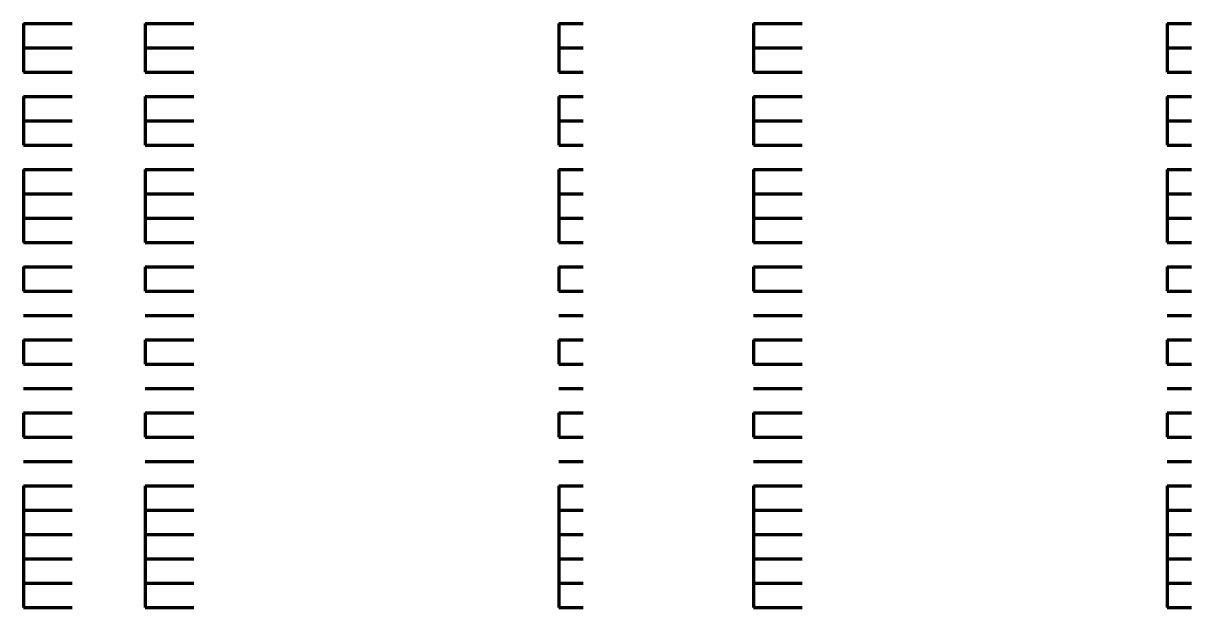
# Model space of a CAD drawing. Header units: inches. Extents: x 16 to 776, y 37 to 575.
# Drawn here: x 664.67 to 672.67, y 338.83 to 342.83 of the extents above; entities that cross this region are included whole.
import ezdxf

# ---------------------------------------------------------------- set-up
doc = ezdxf.new("R2010")
doc.units = ezdxf.units.IN
doc.header["$MEASUREMENT"] = 0
doc.layers.add('P', color=250, linetype='CONTINUOUS', lineweight=100)

msp = doc.modelspace()

# ---------------------------------------------------------------- linework, layer by layer
at = {"layer": 'P', "color": 0, "linetype": 'Continuous'}
for points in [[(664.6667, 342.8333), (664.8333, 342.8333)], [(664.6667, 342.8333), (664.6667, 342.6667)], [(664.6667, 342.8333), (664.8333, 342.8333)], [(664.8333, 342.8333), (665, 342.8333)], [(664.8333, 342.8333), (665, 342.8333)], [(665.5, 342.8333), (665.6667, 342.8333)], [(665.5, 342.8333), (665.5, 342.6667)], [(665.5, 342.8333), (665.6667, 342.8333)], [(665.6667, 342.8333), (665.8333, 342.8333)], [(665.6667, 342.8333), (665.8333, 342.8333)], [(668.3333, 342.8333), (668.3333, 342.8333)], [(668.3333, 342.8333), (668.5, 342.8333)], [(668.3333, 342.8333), (668.3333, 342.6667)], [(668.3333, 342.8333), (668.5, 342.8333)], [(668.3333, 342.8333), (668.3333, 342.8333)], [(669.6667, 342.8333), (669.8333, 342.8333)], [(669.6667, 342.8333), (669.6667, 342.6667)], [(669.6667, 342.8333), (669.8333, 342.8333)], [(669.8333, 342.8333), (670, 342.8333)], [(669.8333, 342.8333), (670, 342.8333)], [(672.5, 342.8333), (672.6667, 342.8333)], [(672.5, 342.8333), (672.5, 342.6667)], [(672.5, 342.8333), (672.6667, 342.8333)], [(672.6667, 342.8333), (672.6667, 342.8333)], [(672.6667, 342.8333), (672.6667, 342.8333)], [(664.6667, 342.6667), (664.8333, 342.6667)], [(664.6667, 342.6667), (664.6667, 342.6667)], [(664.6667, 342.6667), (664.8333, 342.6667)], [(664.6667, 342.6667), (664.8333, 342.6667)], [(664.6667, 342.6667), (664.6667, 342.5)], [(664.6667, 342.6667), (664.8333, 342.6667)], [(664.8333, 342.6667), (665, 342.6667)], [(664.8333, 342.6667), (665, 342.6667)], [(664.8333, 342.6667), (665, 342.6667)], [(664.8333, 342.6667), (665, 342.6667)], [(665.5, 342.6667), (665.6667, 342.6667)], [(665.5, 342.6667), (665.5, 342.6667)], [(665.5, 342.6667), (665.6667, 342.6667)], [(665.5, 342.6667), (665.6667, 342.6667)], [(665.5, 342.6667), (665.5, 342.5)], [(665.5, 342.6667), (665.6667, 342.6667)], [(665.6667, 342.6667), (665.8333, 342.6667)], [(665.6667, 342.6667), (665.8333, 342.6667)], [(665.6667, 342.6667), (665.8333, 342.6667)], [(665.6667, 342.6667), (665.8333, 342.6667)], [(668.3333, 342.6667), (668.3333, 342.6667)], [(668.3333, 342.6667), (668.5, 342.6667)], [(668.3333, 342.6667), (668.3333, 342.6667)], [(668.3333, 342.6667), (668.3333, 342.6667)], [(668.3333, 342.6667), (668.5, 342.6667)], [(668.3333, 342.6667), (668.5, 342.6667)], [(668.3333, 342.6667), (668.3333, 342.6667)], [(668.3333, 342.6667), (668.3333, 342.5)], [(668.3333, 342.6667), (668.5, 342.6667)], [(668.3333, 342.6667), (668.3333, 342.6667)], [(669.6667, 342.6667), (669.8333, 342.6667)], [(669.6667, 342.6667), (669.6667, 342.6667)], [(669.6667, 342.6667), (669.8333, 342.6667)], [(669.6667, 342.6667), (669.8333, 342.6667)], [(669.6667, 342.6667), (669.6667, 342.5)], [(669.6667, 342.6667), (669.8333, 342.6667)], [(669.8333, 342.6667), (670, 342.6667)], [(669.8333, 342.6667), (670, 342.6667)], [(669.8333, 342.6667), (670, 342.6667)], [(669.8333, 342.6667), (670, 342.6667)], [(672.5, 342.6667), (672.6667, 342.6667)], [(672.5, 342.6667), (672.5, 342.6667)], [(672.5, 342.6667), (672.6667, 342.6667)], [(672.5, 342.6667), (672.6667, 342.6667)], [(672.5, 342.6667), (672.5, 342.5)], [(672.5, 342.6667), (672.6667, 342.6667)], [(672.6667, 342.6667), (672.6667, 342.6667)], [(672.6667, 342.6667), (672.6667, 342.6667)], [(672.6667, 342.6667), (672.6667, 342.6667)], [(672.6667, 342.6667), (672.6667, 342.6667)], [(664.6667, 342.5), (664.8333, 342.5)], [(664.6667, 342.5), (664.8333, 342.5)], [(664.8333, 342.5), (665, 342.5)], [(664.8333, 342.5), (665, 342.5)], [(665.5, 342.5), (665.6667, 342.5)], [(665.5, 342.5), (665.6667, 342.5)], [(665.6667, 342.5), (665.8333, 342.5)], [(665.6667, 342.5), (665.8333, 342.5)], [(668.3333, 342.5), (668.3333, 342.5)], [(668.3333, 342.5), (668.5, 342.5)], [(668.3333, 342.5), (668.5, 342.5)], [(668.3333, 342.5), (668.3333, 342.5)], [(669.6667, 342.5), (669.8333, 342.5)], [(669.6667, 342.5), (669.8333, 342.5)], [(669.8333, 342.5), (670, 342.5)], [(669.8333, 342.5), (670, 342.5)], [(672.5, 342.5), (672.6667, 342.5)], [(672.5, 342.5), (672.6667, 342.5)], [(672.6667, 342.5), (672.6667, 342.5)], [(672.6667, 342.5), (672.6667, 342.5)], [(664.6667, 342.3333), (664.8333, 342.3333)], [(664.6667, 342.3333), (664.6667, 342.1667)], [(664.6667, 342.3333), (664.8333, 342.3333)], [(664.8333, 342.3333), (665, 342.3333)], [(664.8333, 342.3333), (665, 342.3333)], [(665.5, 342.3333), (665.6667, 342.3333)], [(665.5, 342.3333), (665.5, 342.1667)], [(665.5, 342.3333), (665.6667, 342.3333)], [(665.6667, 342.3333), (665.8333, 342.3333)], [(665.6667, 342.3333), (665.8333, 342.3333)], [(668.3333, 342.3333), (668.3333, 342.3333)], [(668.3333, 342.3333), (668.5, 342.3333)], [(668.3333, 342.3333), (668.3333, 342.1667)], [(668.3333, 342.3333), (668.5, 342.3333)], [(668.3333, 342.3333), (668.3333, 342.3333)], [(669.6667, 342.3333), (669.8333, 342.3333)], [(669.6667, 342.3333), (669.6667, 342.1667)], [(669.6667, 342.3333), (669.8333, 342.3333)], [(669.8333, 342.3333), (670, 342.3333)], [(669.8333, 342.3333), (670, 342.3333)], [(672.5, 342.3333), (672.6667, 342.3333)], [(672.5, 342.3333), (672.5, 342.1667)], [(672.5, 342.3333), (672.6667, 342.3333)], [(672.6667, 342.3333), (672.6667, 342.3333)], [(672.6667, 342.3333), (672.6667, 342.3333)], [(664.6667, 342.1667), (664.8333, 342.1667)], [(664.6667, 342.1667), (664.6667, 342.1667)], [(664.6667, 342.1667), (664.8333, 342.1667)], [(664.6667, 342.1667), (664.8333, 342.1667)], [(664.6667, 342.1667), (664.6667, 342)], [(664.6667, 342.1667), (664.8333, 342.1667)], [(664.8333, 342.1667), (665, 342.1667)], [(664.8333, 342.1667), (665, 342.1667)], [(664.8333, 342.1667), (665, 342.1667)], [(664.8333, 342.1667), (665, 342.1667)], [(665.5, 342.1667), (665.6667, 342.1667)], [(665.5, 342.1667), (665.5, 342.1667)], [(665.5, 342.1667), (665.6667, 342.1667)], [(665.5, 342.1667), (665.6667, 342.1667)], [(665.5, 342.1667), (665.5, 342)], [(665.5, 342.1667), (665.6667, 342.1667)], [(665.6667, 342.1667), (665.8333, 342.1667)], [(665.6667, 342.1667), (665.8333, 342.1667)], [(665.6667, 342.1667), (665.8333, 342.1667)], [(665.6667, 342.1667), (665.8333, 342.1667)], [(668.3333, 342.1667), (668.3333, 342.1667)], [(668.3333, 342.1667), (668.5, 342.1667)], [(668.3333, 342.1667), (668.3333, 342.1667)], [(668.3333, 342.1667), (668.3333, 342.1667)], [(668.3333, 342.1667), (668.5, 342.1667)], [(668.3333, 342.1667), (668.5, 342.1667)], [(668.3333, 342.1667), (668.3333, 342.1667)], [(668.3333, 342.1667), (668.3333, 342)], [(668.3333, 342.1667), (668.5, 342.1667)], [(668.3333, 342.1667), (668.3333, 342.1667)], [(669.6667, 342.1667), (669.8333, 342.1667)], [(669.6667, 342.1667), (669.6667, 342.1667)], [(669.6667, 342.1667), (669.8333, 342.1667)], [(669.6667, 342.1667), (669.8333, 342.1667)], [(669.6667, 342.1667), (669.6667, 342)], [(669.6667, 342.1667), (669.8333, 342.1667)], [(669.8333, 342.1667), (670, 342.1667)], [(669.8333, 342.1667), (670, 342.1667)], [(669.8333, 342.1667), (670, 342.1667)], [(669.8333, 342.1667), (670, 342.1667)], [(672.5, 342.1667), (672.6667, 342.1667)], [(672.5, 342.1667), (672.5, 342.1667)], [(672.5, 342.1667), (672.6667, 342.1667)], [(672.5, 342.1667), (672.6667, 342.1667)], [(672.5, 342.1667), (672.5, 342)], [(672.5, 342.1667), (672.6667, 342.1667)], [(672.6667, 342.1667), (672.6667, 342.1667)], [(672.6667, 342.1667), (672.6667, 342.1667)], [(672.6667, 342.1667), (672.6667, 342.1667)], [(672.6667, 342.1667), (672.6667, 342.1667)], [(664.6667, 342), (664.8333, 342)], [(664.6667, 342), (664.8333, 342)], [(664.8333, 342), (665, 342)], [(664.8333, 342), (665, 342)], [(665.5, 342), (665.6667, 342)], [(665.5, 342), (665.6667, 342)], [(665.6667, 342), (665.8333, 342)], [(665.6667, 342), (665.8333, 342)], [(668.3333, 342), (668.3333, 342)], [(668.3333, 342), (668.5, 342)], [(668.3333, 342), (668.5, 342)], [(668.3333, 342), (668.3333, 342)], [(669.6667, 342), (669.8333, 342)], [(669.6667, 342), (669.8333, 342)], [(669.8333, 342), (670, 342)], [(669.8333, 342), (670, 342)], [(672.5, 342), (672.6667, 342)], [(672.5, 342), (672.6667, 342)], [(672.6667, 342), (672.6667, 342)], [(672.6667, 342), (672.6667, 342)], [(664.6667, 341.8333), (664.8333, 341.8333)], [(664.6667, 341.8333), (664.6667, 341.8333)], [(664.6667, 341.8333), (664.8333, 341.8333)], [(664.6667, 341.8333), (664.8333, 341.8333)], [(664.6667, 341.8333), (664.6667, 341.6667)], [(664.6667, 341.8333), (664.8333, 341.8333)], [(664.8333, 341.8333), (665, 341.8333)], [(664.8333, 341.8333), (665, 341.8333)], [(664.8333, 341.8333), (665, 341.8333)], [(664.8333, 341.8333), (665, 341.8333)], [(665.5, 341.8333), (665.6667, 341.8333)], [(665.5, 341.8333), (665.5, 341.8333)], [(665.5, 341.8333), (665.6667, 341.8333)], [(665.5, 341.8333), (665.6667, 341.8333)], [(665.5, 341.8333), (665.5, 341.6667)], [(665.5, 341.8333), (665.6667, 341.8333)], [(665.6667, 341.8333), (665.8333, 341.8333)], [(665.6667, 341.8333), (665.8333, 341.8333)], [(665.6667, 341.8333), (665.8333, 341.8333)], [(665.6667, 341.8333), (665.8333, 341.8333)], [(668.3333, 341.8333), (668.3333, 341.8333)], [(668.3333, 341.8333), (668.5, 341.8333)], [(668.3333, 341.8333), (668.3333, 341.8333)], [(668.3333, 341.8333), (668.3333, 341.8333)], [(668.3333, 341.8333), (668.5, 341.8333)], [(668.3333, 341.8333), (668.5, 341.8333)], [(668.3333, 341.8333), (668.3333, 341.8333)], [(668.3333, 341.8333), (668.3333, 341.6667)], [(668.3333, 341.8333), (668.5, 341.8333)], [(668.3333, 341.8333), (668.3333, 341.8333)], [(669.6667, 341.8333), (669.8333, 341.8333)], [(669.6667, 341.8333), (669.6667, 341.8333)], [(669.6667, 341.8333), (669.8333, 341.8333)], [(669.6667, 341.8333), (669.8333, 341.8333)], [(669.6667, 341.8333), (669.6667, 341.6667)], [(669.6667, 341.8333), (669.8333, 341.8333)], [(669.8333, 341.8333), (670, 341.8333)], [(669.8333, 341.8333), (670, 341.8333)], [(669.8333, 341.8333), (670, 341.8333)], [(669.8333, 341.8333), (670, 341.8333)], [(672.5, 341.8333), (672.6667, 341.8333)], [(672.5, 341.8333), (672.5, 341.8333)], [(672.5, 341.8333), (672.6667, 341.8333)], [(672.5, 341.8333), (672.6667, 341.8333)], [(672.5, 341.8333), (672.5, 341.6667)], [(672.5, 341.8333), (672.6667, 341.8333)], [(672.6667, 341.8333), (672.6667, 341.8333)], [(672.6667, 341.8333), (672.6667, 341.8333)], [(672.6667, 341.8333), (672.6667, 341.8333)], [(672.6667, 341.8333), (672.6667, 341.8333)], [(664.6667, 341.6667), (664.8333, 341.6667)], [(664.6667, 341.6667), (664.6667, 341.5)], [(664.6667, 341.6667), (664.8333, 341.6667)], [(664.8333, 341.6667), (665, 341.6667)], [(664.8333, 341.6667), (665, 341.6667)], [(665.5, 341.6667), (665.6667, 341.6667)], [(665.5, 341.6667), (665.5, 341.5)], [(665.5, 341.6667), (665.6667, 341.6667)], [(665.6667, 341.6667), (665.8333, 341.6667)], [(665.6667, 341.6667), (665.8333, 341.6667)], [(668.3333, 341.6667), (668.3333, 341.6667)], [(668.3333, 341.6667), (668.5, 341.6667)], [(668.3333, 341.6667), (668.3333, 341.5)], [(668.3333, 341.6667), (668.5, 341.6667)], [(668.3333, 341.6667), (668.3333, 341.6667)], [(669.6667, 341.6667), (669.8333, 341.6667)], [(669.6667, 341.6667), (669.6667, 341.5)], [(669.6667, 341.6667), (669.8333, 341.6667)], [(669.8333, 341.6667), (670, 341.6667)], [(669.8333, 341.6667), (670, 341.6667)], [(672.5, 341.6667), (672.6667, 341.6667)], [(672.5, 341.6667), (672.5, 341.5)], [(672.5, 341.6667), (672.6667, 341.6667)], [(672.6667, 341.6667), (672.6667, 341.6667)], [(672.6667, 341.6667), (672.6667, 341.6667)], [(664.6667, 341.5), (664.8333, 341.5)], [(664.6667, 341.5), (664.6667, 341.3333)], [(664.6667, 341.5), (664.8333, 341.5)], [(664.8333, 341.5), (665, 341.5)], [(664.8333, 341.5), (665, 341.5)], [(665.5, 341.5), (665.6667, 341.5)], [(665.5, 341.5), (665.5, 341.3333)], [(665.5, 341.5), (665.6667, 341.5)], [(665.6667, 341.5), (665.8333, 341.5)], [(665.6667, 341.5), (665.8333, 341.5)], [(668.3333, 341.5), (668.3333, 341.5)], [(668.3333, 341.5), (668.5, 341.5)], [(668.3333, 341.5), (668.3333, 341.3333)], [(668.3333, 341.5), (668.5, 341.5)], [(668.3333, 341.5), (668.3333, 341.5)], [(669.6667, 341.5), (669.8333, 341.5)], [(669.6667, 341.5), (669.6667, 341.3333)], [(669.6667, 341.5), (669.8333, 341.5)], [(669.8333, 341.5), (670, 341.5)], [(669.8333, 341.5), (670, 341.5)], [(672.5, 341.5), (672.6667, 341.5)], [(672.5, 341.5), (672.5, 341.3333)], [(672.5, 341.5), (672.6667, 341.5)], [(672.6667, 341.5), (672.6667, 341.5)], [(672.6667, 341.5), (672.6667, 341.5)], [(664.6667, 341.3333), (664.8333, 341.3333)], [(664.6667, 341.3333), (664.8333, 341.3333)], [(664.6667, 341.3333), (664.8333, 341.3333)], [(664.6667, 341.3333), (664.8333, 341.3333)], [(664.6667, 341.3333), (664.8333, 341.3333)], [(664.6667, 341.3333), (664.8333, 341.3333)], [(664.8333, 341.3333), (665, 341.3333)], [(664.8333, 341.3333), (665, 341.3333)], [(664.8333, 341.3333), (665, 341.3333)], [(664.8333, 341.3333), (665, 341.3333)], [(664.8333, 341.3333), (665, 341.3333)], [(664.8333, 341.3333), (665, 341.3333)], [(665.5, 341.3333), (665.6667, 341.3333)], [(665.5, 341.3333), (665.6667, 341.3333)], [(665.5, 341.3333), (665.6667, 341.3333)], [(665.5, 341.3333), (665.6667, 341.3333)], [(665.5, 341.3333), (665.6667, 341.3333)], [(665.5, 341.3333), (665.6667, 341.3333)], [(665.6667, 341.3333), (665.8333, 341.3333)], [(665.6667, 341.3333), (665.8333, 341.3333)], [(665.6667, 341.3333), (665.8333, 341.3333)], [(665.6667, 341.3333), (665.8333, 341.3333)], [(665.6667, 341.3333), (665.8333, 341.3333)], [(665.6667, 341.3333), (665.8333, 341.3333)], [(668.3333, 341.3333), (668.3333, 341.3333)], [(668.3333, 341.3333), (668.5, 341.3333)], [(668.3333, 341.3333), (668.3333, 341.3333)], [(668.3333, 341.3333), (668.5, 341.3333)], [(668.3333, 341.3333), (668.5, 341.3333)], [(668.3333, 341.3333), (668.3333, 341.3333)], [(668.3333, 341.3333), (668.3333, 341.3333)], [(668.3333, 341.3333), (668.5, 341.3333)], [(668.3333, 341.3333), (668.5, 341.3333)], [(668.3333, 341.3333), (668.3333, 341.3333)], [(668.3333, 341.3333), (668.5, 341.3333)], [(668.3333, 341.3333), (668.3333, 341.3333)], [(669.6667, 341.3333), (669.8333, 341.3333)], [(669.6667, 341.3333), (669.8333, 341.3333)], [(669.6667, 341.3333), (669.8333, 341.3333)], [(669.6667, 341.3333), (669.8333, 341.3333)], [(669.6667, 341.3333), (669.8333, 341.3333)], [(669.6667, 341.3333), (669.8333, 341.3333)], [(669.8333, 341.3333), (670, 341.3333)], [(669.8333, 341.3333), (670, 341.3333)], [(669.8333, 341.3333), (670, 341.3333)], [(669.8333, 341.3333), (670, 341.3333)], [(669.8333, 341.3333), (670, 341.3333)], [(669.8333, 341.3333), (670, 341.3333)], [(672.5, 341.3333), (672.6667, 341.3333)], [(672.5, 341.3333), (672.6667, 341.3333)], [(672.5, 341.3333), (672.6667, 341.3333)], [(672.5, 341.3333), (672.6667, 341.3333)], [(672.5, 341.3333), (672.6667, 341.3333)], [(672.5, 341.3333), (672.6667, 341.3333)], [(672.6667, 341.3333), (672.6667, 341.3333)], [(672.6667, 341.3333), (672.6667, 341.3333)], [(672.6667, 341.3333), (672.6667, 341.3333)], [(672.6667, 341.3333), (672.6667, 341.3333)], [(672.6667, 341.3333), (672.6667, 341.3333)], [(672.6667, 341.3333), (672.6667, 341.3333)], [(664.6667, 341.1667), (664.8333, 341.1667)], [(664.6667, 341.1667), (664.6667, 341)], [(664.6667, 341.1667), (664.8333, 341.1667)], [(664.8333, 341.1667), (665, 341.1667)], [(664.8333, 341.1667), (665, 341.1667)], [(665.5, 341.1667), (665.6667, 341.1667)], [(665.5, 341.1667), (665.5, 341)], [(665.5, 341.1667), (665.6667, 341.1667)], [(665.6667, 341.1667), (665.8333, 341.1667)], [(665.6667, 341.1667), (665.8333, 341.1667)], [(668.3333, 341.1667), (668.3333, 341.1667)], [(668.3333, 341.1667), (668.5, 341.1667)], [(668.3333, 341.1667), (668.3333, 341)], [(668.3333, 341.1667), (668.5, 341.1667)], [(668.3333, 341.1667), (668.3333, 341.1667)], [(669.6667, 341.1667), (669.8333, 341.1667)], [(669.6667, 341.1667), (669.6667, 341)], [(669.6667, 341.1667), (669.8333, 341.1667)], [(669.8333, 341.1667), (670, 341.1667)], [(669.8333, 341.1667), (670, 341.1667)], [(672.5, 341.1667), (672.6667, 341.1667)], [(672.5, 341.1667), (672.5, 341)], [(672.5, 341.1667), (672.6667, 341.1667)], [(672.6667, 341.1667), (672.6667, 341.1667)], [(672.6667, 341.1667), (672.6667, 341.1667)], [(664.6667, 341), (664.8333, 341)], [(664.6667, 341), (664.6667, 341)], [(664.6667, 341), (664.8333, 341)], [(664.6667, 341), (664.8333, 341)], [(664.6667, 341), (664.8333, 341)], [(664.6667, 341), (664.8333, 341)], [(664.8333, 341), (665, 341)], [(664.8333, 341), (665, 341)], [(664.8333, 341), (665, 341)], [(664.8333, 341), (665, 341)], [(664.8333, 341), (665, 341)], [(665.5, 341), (665.6667, 341)], [(665.5, 341), (665.5, 341)], [(665.5, 341), (665.6667, 341)], [(665.5, 341), (665.6667, 341)], [(665.5, 341), (665.6667, 341)], [(665.5, 341), (665.6667, 341)], [(665.6667, 341), (665.8333, 341)], [(665.6667, 341), (665.8333, 341)], [(665.6667, 341), (665.8333, 341)], [(665.6667, 341), (665.8333, 341)], [(665.6667, 341), (665.8333, 341)], [(668.3333, 341), (668.3333, 341)], [(668.3333, 341), (668.5, 341)], [(668.3333, 341), (668.3333, 341)], [(668.3333, 341), (668.3333, 341)], [(668.3333, 341), (668.5, 341)], [(668.3333, 341), (668.5, 341)], [(668.3333, 341), (668.3333, 341)], [(668.3333, 341), (668.5, 341)], [(668.3333, 341), (668.3333, 341)], [(668.3333, 341), (668.5, 341)], [(668.3333, 341), (668.3333, 341)], [(669.6667, 341), (669.8333, 341)], [(669.6667, 341), (669.6667, 341)], [(669.6667, 341), (669.8333, 341)], [(669.6667, 341), (669.8333, 341)], [(669.6667, 341), (669.8333, 341)], [(669.6667, 341), (669.8333, 341)], [(669.8333, 341), (670, 341)], [(669.8333, 341), (670, 341)], [(669.8333, 341), (670, 341)], [(669.8333, 341), (670, 341)], [(669.8333, 341), (670, 341)], [(672.5, 341), (672.6667, 341)], [(672.5, 341), (672.5, 341)], [(672.5, 341), (672.6667, 341)], [(672.5, 341), (672.6667, 341)], [(672.5, 341), (672.6667, 341)], [(672.5, 341), (672.6667, 341)], [(672.6667, 341), (672.6667, 341)], [(672.6667, 341), (672.6667, 341)], [(672.6667, 341), (672.6667, 341)], [(672.6667, 341), (672.6667, 341)], [(672.6667, 341), (672.6667, 341)], [(664.6667, 340.8333), (664.8333, 340.8333)], [(664.6667, 340.8333), (664.8333, 340.8333)], [(664.6667, 340.8333), (664.8333, 340.8333)], [(664.8333, 340.8333), (665, 340.8333)], [(664.8333, 340.8333), (665, 340.8333)], [(664.8333, 340.8333), (665, 340.8333)], [(665.5, 340.8333), (665.6667, 340.8333)], [(665.5, 340.8333), (665.6667, 340.8333)], [(665.5, 340.8333), (665.6667, 340.8333)], [(665.6667, 340.8333), (665.8333, 340.8333)], [(665.6667, 340.8333), (665.8333, 340.8333)], [(665.6667, 340.8333), (665.8333, 340.8333)], [(668.3333, 340.8333), (668.3333, 340.8333)], [(668.3333, 340.8333), (668.5, 340.8333)], [(668.3333, 340.8333), (668.3333, 340.8333)], [(668.3333, 340.8333), (668.5, 340.8333)], [(668.3333, 340.8333), (668.5, 340.8333)], [(668.3333, 340.8333), (668.3333, 340.8333)], [(669.6667, 340.8333), (669.8333, 340.8333)], [(669.6667, 340.8333), (669.8333, 340.8333)], [(669.6667, 340.8333), (669.8333, 340.8333)], [(669.8333, 340.8333), (670, 340.8333)], [(669.8333, 340.8333), (670, 340.8333)], [(669.8333, 340.8333), (670, 340.8333)], [(672.5, 340.8333), (672.6667, 340.8333)], [(672.5, 340.8333), (672.6667, 340.8333)], [(672.5, 340.8333), (672.6667, 340.8333)], [(672.6667, 340.8333), (672.6667, 340.8333)], [(672.6667, 340.8333), (672.6667, 340.8333)], [(672.6667, 340.8333), (672.6667, 340.8333)], [(664.6667, 340.6667), (664.8333, 340.6667)], [(664.6667, 340.6667), (664.6667, 340.5)], [(664.6667, 340.6667), (664.8333, 340.6667)], [(664.8333, 340.6667), (665, 340.6667)], [(664.8333, 340.6667), (665, 340.6667)], [(665.5, 340.6667), (665.6667, 340.6667)], [(665.5, 340.6667), (665.5, 340.5)], [(665.5, 340.6667), (665.6667, 340.6667)], [(665.6667, 340.6667), (665.8333, 340.6667)], [(665.6667, 340.6667), (665.8333, 340.6667)], [(668.3333, 340.6667), (668.3333, 340.6667)], [(668.3333, 340.6667), (668.5, 340.6667)], [(668.3333, 340.6667), (668.3333, 340.5)], [(668.3333, 340.6667), (668.5, 340.6667)], [(668.3333, 340.6667), (668.3333, 340.6667)], [(669.6667, 340.6667), (669.8333, 340.6667)], [(669.6667, 340.6667), (669.6667, 340.5)], [(669.6667, 340.6667), (669.8333, 340.6667)], [(669.8333, 340.6667), (670, 340.6667)], [(669.8333, 340.6667), (670, 340.6667)], [(672.5, 340.6667), (672.6667, 340.6667)], [(672.5, 340.6667), (672.5, 340.5)], [(672.5, 340.6667), (672.6667, 340.6667)], [(672.6667, 340.6667), (672.6667, 340.6667)], [(672.6667, 340.6667), (672.6667, 340.6667)], [(664.6667, 340.5), (664.8333, 340.5)], [(664.6667, 340.5), (664.6667, 340.5)], [(664.6667, 340.5), (664.8333, 340.5)], [(664.6667, 340.5), (664.8333, 340.5)], [(664.6667, 340.5), (664.8333, 340.5)], [(664.6667, 340.5), (664.8333, 340.5)], [(664.8333, 340.5), (665, 340.5)], [(664.8333, 340.5), (665, 340.5)], [(664.8333, 340.5), (665, 340.5)], [(664.8333, 340.5), (665, 340.5)], [(664.8333, 340.5), (665, 340.5)], [(665.5, 340.5), (665.6667, 340.5)], [(665.5, 340.5), (665.5, 340.5)], [(665.5, 340.5), (665.6667, 340.5)], [(665.5, 340.5), (665.6667, 340.5)], [(665.5, 340.5), (665.6667, 340.5)], [(665.5, 340.5), (665.6667, 340.5)], [(665.6667, 340.5), (665.8333, 340.5)], [(665.6667, 340.5), (665.8333, 340.5)], [(665.6667, 340.5), (665.8333, 340.5)], [(665.6667, 340.5), (665.8333, 340.5)], [(665.6667, 340.5), (665.8333, 340.5)], [(668.3333, 340.5), (668.3333, 340.5)], [(668.3333, 340.5), (668.5, 340.5)], [(668.3333, 340.5), (668.3333, 340.5)], [(668.3333, 340.5), (668.3333, 340.5)], [(668.3333, 340.5), (668.5, 340.5)], [(668.3333, 340.5), (668.5, 340.5)], [(668.3333, 340.5), (668.3333, 340.5)], [(668.3333, 340.5), (668.5, 340.5)], [(668.3333, 340.5), (668.3333, 340.5)], [(668.3333, 340.5), (668.5, 340.5)], [(668.3333, 340.5), (668.3333, 340.5)], [(669.6667, 340.5), (669.8333, 340.5)], [(669.6667, 340.5), (669.6667, 340.5)], [(669.6667, 340.5), (669.8333, 340.5)], [(669.6667, 340.5), (669.8333, 340.5)], [(669.6667, 340.5), (669.8333, 340.5)], [(669.6667, 340.5), (669.8333, 340.5)], [(669.8333, 340.5), (670, 340.5)], [(669.8333, 340.5), (670, 340.5)], [(669.8333, 340.5), (670, 340.5)], [(669.8333, 340.5), (670, 340.5)], [(669.8333, 340.5), (670, 340.5)], [(672.5, 340.5), (672.6667, 340.5)], [(672.5, 340.5), (672.5, 340.5)], [(672.5, 340.5), (672.6667, 340.5)], [(672.5, 340.5), (672.6667, 340.5)], [(672.5, 340.5), (672.6667, 340.5)], [(672.5, 340.5), (672.6667, 340.5)], [(672.6667, 340.5), (672.6667, 340.5)], [(672.6667, 340.5), (672.6667, 340.5)], [(672.6667, 340.5), (672.6667, 340.5)], [(672.6667, 340.5), (672.6667, 340.5)], [(672.6667, 340.5), (672.6667, 340.5)], [(664.6667, 340.3333), (664.8333, 340.3333)], [(664.6667, 340.3333), (664.8333, 340.3333)], [(664.6667, 340.3333), (664.8333, 340.3333)], [(664.8333, 340.3333), (665, 340.3333)], [(664.8333, 340.3333), (665, 340.3333)], [(664.8333, 340.3333), (665, 340.3333)], [(665.5, 340.3333), (665.6667, 340.3333)], [(665.5, 340.3333), (665.6667, 340.3333)], [(665.5, 340.3333), (665.6667, 340.3333)], [(665.6667, 340.3333), (665.8333, 340.3333)], [(665.6667, 340.3333), (665.8333, 340.3333)], [(665.6667, 340.3333), (665.8333, 340.3333)], [(668.3333, 340.3333), (668.3333, 340.3333)], [(668.3333, 340.3333), (668.5, 340.3333)], [(668.3333, 340.3333), (668.3333, 340.3333)], [(668.3333, 340.3333), (668.5, 340.3333)], [(668.3333, 340.3333), (668.5, 340.3333)], [(668.3333, 340.3333), (668.3333, 340.3333)], [(669.6667, 340.3333), (669.8333, 340.3333)], [(669.6667, 340.3333), (669.8333, 340.3333)], [(669.6667, 340.3333), (669.8333, 340.3333)], [(669.8333, 340.3333), (670, 340.3333)], [(669.8333, 340.3333), (670, 340.3333)], [(669.8333, 340.3333), (670, 340.3333)], [(672.5, 340.3333), (672.6667, 340.3333)], [(672.5, 340.3333), (672.6667, 340.3333)], [(672.5, 340.3333), (672.6667, 340.3333)], [(672.6667, 340.3333), (672.6667, 340.3333)], [(672.6667, 340.3333), (672.6667, 340.3333)], [(672.6667, 340.3333), (672.6667, 340.3333)], [(664.6667, 340.1667), (664.8333, 340.1667)], [(664.6667, 340.1667), (664.6667, 340)], [(664.6667, 340.1667), (664.8333, 340.1667)], [(664.8333, 340.1667), (665, 340.1667)], [(664.8333, 340.1667), (665, 340.1667)], [(665.5, 340.1667), (665.6667, 340.1667)], [(665.5, 340.1667), (665.5, 340)], [(665.5, 340.1667), (665.6667, 340.1667)], [(665.6667, 340.1667), (665.8333, 340.1667)], [(665.6667, 340.1667), (665.8333, 340.1667)], [(668.3333, 340.1667), (668.3333, 340.1667)], [(668.3333, 340.1667), (668.5, 340.1667)], [(668.3333, 340.1667), (668.3333, 340)], [(668.3333, 340.1667), (668.5, 340.1667)], [(668.3333, 340.1667), (668.3333, 340.1667)], [(669.6667, 340.1667), (669.8333, 340.1667)], [(669.6667, 340.1667), (669.6667, 340)], [(669.6667, 340.1667), (669.8333, 340.1667)], [(669.8333, 340.1667), (670, 340.1667)], [(669.8333, 340.1667), (670, 340.1667)], [(672.5, 340.1667), (672.6667, 340.1667)], [(672.5, 340.1667), (672.5, 340)], [(672.5, 340.1667), (672.6667, 340.1667)], [(672.6667, 340.1667), (672.6667, 340.1667)], [(672.6667, 340.1667), (672.6667, 340.1667)], [(664.6667, 340), (664.8333, 340)], [(664.6667, 340), (664.6667, 340)], [(664.6667, 340), (664.8333, 340)], [(664.6667, 340), (664.8333, 340)], [(664.6667, 340), (664.8333, 340)], [(664.6667, 340), (664.8333, 340)], [(664.8333, 340), (665, 340)], [(664.8333, 340), (665, 340)], [(664.8333, 340), (665, 340)], [(664.8333, 340), (665, 340)], [(664.8333, 340), (665, 340)], [(665.5, 340), (665.6667, 340)], [(665.5, 340), (665.5, 340)], [(665.5, 340), (665.6667, 340)], [(665.5, 340), (665.6667, 340)], [(665.5, 340), (665.6667, 340)], [(665.5, 340), (665.6667, 340)], [(665.6667, 340), (665.8333, 340)], [(665.6667, 340), (665.8333, 340)], [(665.6667, 340), (665.8333, 340)], [(665.6667, 340), (665.8333, 340)], [(665.6667, 340), (665.8333, 340)], [(668.3333, 340), (668.3333, 340)], [(668.3333, 340), (668.5, 340)], [(668.3333, 340), (668.3333, 340)], [(668.3333, 340), (668.3333, 340)], [(668.3333, 340), (668.5, 340)], [(668.3333, 340), (668.5, 340)], [(668.3333, 340), (668.3333, 340)], [(668.3333, 340), (668.5, 340)], [(668.3333, 340), (668.3333, 340)], [(668.3333, 340), (668.5, 340)], [(668.3333, 340), (668.3333, 340)], [(669.6667, 340), (669.8333, 340)], [(669.6667, 340), (669.6667, 340)], [(669.6667, 340), (669.8333, 340)], [(669.6667, 340), (669.8333, 340)], [(669.6667, 340), (669.8333, 340)], [(669.6667, 340), (669.8333, 340)], [(669.8333, 340), (670, 340)], [(669.8333, 340), (670, 340)], [(669.8333, 340), (670, 340)], [(669.8333, 340), (670, 340)], [(669.8333, 340), (670, 340)], [(672.5, 340), (672.6667, 340)], [(672.5, 340), (672.5, 340)], [(672.5, 340), (672.6667, 340)], [(672.5, 340), (672.6667, 340)], [(672.5, 340), (672.6667, 340)], [(672.5, 340), (672.6667, 340)], [(672.6667, 340), (672.6667, 340)], [(672.6667, 340), (672.6667, 340)], [(672.6667, 340), (672.6667, 340)], [(672.6667, 340), (672.6667, 340)], [(672.6667, 340), (672.6667, 340)], [(664.6667, 339.8333), (664.8333, 339.8333)], [(664.6667, 339.8333), (664.8333, 339.8333)], [(664.6667, 339.8333), (664.8333, 339.8333)], [(664.8333, 339.8333), (665, 339.8333)], [(664.8333, 339.8333), (665, 339.8333)], [(664.8333, 339.8333), (665, 339.8333)], [(665.5, 339.8333), (665.6667, 339.8333)], [(665.5, 339.8333), (665.6667, 339.8333)], [(665.5, 339.8333), (665.6667, 339.8333)], [(665.6667, 339.8333), (665.8333, 339.8333)], [(665.6667, 339.8333), (665.8333, 339.8333)], [(665.6667, 339.8333), (665.8333, 339.8333)], [(668.3333, 339.8333), (668.3333, 339.8333)], [(668.3333, 339.8333), (668.5, 339.8333)], [(668.3333, 339.8333), (668.3333, 339.8333)], [(668.3333, 339.8333), (668.5, 339.8333)], [(668.3333, 339.8333), (668.5, 339.8333)], [(668.3333, 339.8333), (668.3333, 339.8333)], [(669.6667, 339.8333), (669.8333, 339.8333)], [(669.6667, 339.8333), (669.8333, 339.8333)], [(669.6667, 339.8333), (669.8333, 339.8333)], [(669.8333, 339.8333), (670, 339.8333)], [(669.8333, 339.8333), (670, 339.8333)], [(669.8333, 339.8333), (670, 339.8333)], [(672.5, 339.8333), (672.6667, 339.8333)], [(672.5, 339.8333), (672.6667, 339.8333)], [(672.5, 339.8333), (672.6667, 339.8333)], [(672.6667, 339.8333), (672.6667, 339.8333)], [(672.6667, 339.8333), (672.6667, 339.8333)], [(672.6667, 339.8333), (672.6667, 339.8333)], [(664.6667, 339.6667), (664.8333, 339.6667)], [(664.6667, 339.6667), (664.6667, 339.6667)], [(664.6667, 339.6667), (664.8333, 339.6667)], [(664.6667, 339.6667), (664.8333, 339.6667)], [(664.6667, 339.6667), (664.6667, 339.5)], [(664.6667, 339.6667), (664.8333, 339.6667)], [(664.8333, 339.6667), (665, 339.6667)], [(664.8333, 339.6667), (665, 339.6667)], [(664.8333, 339.6667), (665, 339.6667)], [(664.8333, 339.6667), (665, 339.6667)], [(665.5, 339.6667), (665.6667, 339.6667)], [(665.5, 339.6667), (665.5, 339.6667)], [(665.5, 339.6667), (665.6667, 339.6667)], [(665.5, 339.6667), (665.6667, 339.6667)], [(665.5, 339.6667), (665.5, 339.5)], [(665.5, 339.6667), (665.6667, 339.6667)], [(665.6667, 339.6667), (665.8333, 339.6667)], [(665.6667, 339.6667), (665.8333, 339.6667)], [(665.6667, 339.6667), (665.8333, 339.6667)], [(665.6667, 339.6667), (665.8333, 339.6667)], [(668.3333, 339.6667), (668.3333, 339.6667)], [(668.3333, 339.6667), (668.5, 339.6667)], [(668.3333, 339.6667), (668.3333, 339.6667)], [(668.3333, 339.6667), (668.3333, 339.6667)], [(668.3333, 339.6667), (668.5, 339.6667)], [(668.3333, 339.6667), (668.5, 339.6667)], [(668.3333, 339.6667), (668.3333, 339.6667)], [(668.3333, 339.6667), (668.3333, 339.5)], [(668.3333, 339.6667), (668.5, 339.6667)], [(668.3333, 339.6667), (668.3333, 339.6667)], [(669.6667, 339.6667), (669.8333, 339.6667)], [(669.6667, 339.6667), (669.6667, 339.6667)], [(669.6667, 339.6667), (669.8333, 339.6667)], [(669.6667, 339.6667), (669.8333, 339.6667)], [(669.6667, 339.6667), (669.6667, 339.5)], [(669.6667, 339.6667), (669.8333, 339.6667)], [(669.8333, 339.6667), (670, 339.6667)], [(669.8333, 339.6667), (670, 339.6667)], [(669.8333, 339.6667), (670, 339.6667)], [(669.8333, 339.6667), (670, 339.6667)], [(672.5, 339.6667), (672.6667, 339.6667)], [(672.5, 339.6667), (672.5, 339.6667)], [(672.5, 339.6667), (672.6667, 339.6667)], [(672.5, 339.6667), (672.6667, 339.6667)], [(672.5, 339.6667), (672.5, 339.5)], [(672.5, 339.6667), (672.6667, 339.6667)], [(672.6667, 339.6667), (672.6667, 339.6667)], [(672.6667, 339.6667), (672.6667, 339.6667)], [(672.6667, 339.6667), (672.6667, 339.6667)], [(672.6667, 339.6667), (672.6667, 339.6667)], [(664.6667, 339.5), (664.8333, 339.5)], [(664.6667, 339.5), (664.6667, 339.3333)], [(664.6667, 339.5), (664.8333, 339.5)], [(664.8333, 339.5), (665, 339.5)], [(664.8333, 339.5), (665, 339.5)], [(665.5, 339.5), (665.6667, 339.5)], [(665.5, 339.5), (665.5, 339.3333)], [(665.5, 339.5), (665.6667, 339.5)], [(665.6667, 339.5), (665.8333, 339.5)], [(665.6667, 339.5), (665.8333, 339.5)], [(668.3333, 339.5), (668.3333, 339.5)], [(668.3333, 339.5), (668.5, 339.5)], [(668.3333, 339.5), (668.3333, 339.3333)], [(668.3333, 339.5), (668.5, 339.5)], [(668.3333, 339.5), (668.3333, 339.5)], [(669.6667, 339.5), (669.8333, 339.5)], [(669.6667, 339.5), (669.6667, 339.3333)], [(669.6667, 339.5), (669.8333, 339.5)], [(669.8333, 339.5), (670, 339.5)], [(669.8333, 339.5), (670, 339.5)], [(672.5, 339.5), (672.6667, 339.5)], [(672.5, 339.5), (672.5, 339.3333)], [(672.5, 339.5), (672.6667, 339.5)], [(672.6667, 339.5), (672.6667, 339.5)], [(672.6667, 339.5), (672.6667, 339.5)], [(664.6667, 339.3333), (664.8333, 339.3333)], [(664.6667, 339.3333), (664.6667, 339.1667)], [(664.6667, 339.3333), (664.8333, 339.3333)], [(664.8333, 339.3333), (665, 339.3333)], [(664.8333, 339.3333), (665, 339.3333)], [(665.5, 339.3333), (665.6667, 339.3333)], [(665.5, 339.3333), (665.5, 339.1667)], [(665.5, 339.3333), (665.6667, 339.3333)], [(665.6667, 339.3333), (665.8333, 339.3333)], [(665.6667, 339.3333), (665.8333, 339.3333)], [(668.3333, 339.3333), (668.3333, 339.3333)], [(668.3333, 339.3333), (668.5, 339.3333)], [(668.3333, 339.3333), (668.3333, 339.1667)], [(668.3333, 339.3333), (668.5, 339.3333)], [(668.3333, 339.3333), (668.3333, 339.3333)], [(669.6667, 339.3333), (669.8333, 339.3333)], [(669.6667, 339.3333), (669.6667, 339.1667)], [(669.6667, 339.3333), (669.8333, 339.3333)], [(669.8333, 339.3333), (670, 339.3333)], [(669.8333, 339.3333), (670, 339.3333)], [(672.5, 339.3333), (672.6667, 339.3333)], [(672.5, 339.3333), (672.5, 339.1667)], [(672.5, 339.3333), (672.6667, 339.3333)], [(672.6667, 339.3333), (672.6667, 339.3333)], [(672.6667, 339.3333), (672.6667, 339.3333)], [(664.6667, 339.1667), (664.8333, 339.1667)], [(664.6667, 339.1667), (664.8333, 339.1667)], [(664.6667, 339.1667), (664.8333, 339.1667)], [(664.6667, 339.1667), (664.6667, 339)], [(664.6667, 339.1667), (664.8333, 339.1667)], [(664.8333, 339.1667), (665, 339.1667)], [(664.8333, 339.1667), (665, 339.1667)], [(664.8333, 339.1667), (665, 339.1667)], [(664.8333, 339.1667), (665, 339.1667)], [(665.5, 339.1667), (665.6667, 339.1667)], [(665.5, 339.1667), (665.6667, 339.1667)], [(665.5, 339.1667), (665.6667, 339.1667)], [(665.5, 339.1667), (665.5, 339)], [(665.5, 339.1667), (665.6667, 339.1667)], [(665.6667, 339.1667), (665.8333, 339.1667)], [(665.6667, 339.1667), (665.8333, 339.1667)], [(665.6667, 339.1667), (665.8333, 339.1667)], [(665.6667, 339.1667), (665.8333, 339.1667)], [(668.3333, 339.1667), (668.3333, 339.1667)], [(668.3333, 339.1667), (668.5, 339.1667)], [(668.3333, 339.1667), (668.3333, 339.1667)], [(668.3333, 339.1667), (668.5, 339.1667)], [(668.3333, 339.1667), (668.5, 339.1667)], [(668.3333, 339.1667), (668.3333, 339.1667)], [(668.3333, 339.1667), (668.3333, 339)], [(668.3333, 339.1667), (668.5, 339.1667)], [(668.3333, 339.1667), (668.3333, 339.1667)], [(669.6667, 339.1667), (669.8333, 339.1667)], [(669.6667, 339.1667), (669.8333, 339.1667)], [(669.6667, 339.1667), (669.8333, 339.1667)], [(669.6667, 339.1667), (669.6667, 339)], [(669.6667, 339.1667), (669.8333, 339.1667)], [(669.8333, 339.1667), (670, 339.1667)], [(669.8333, 339.1667), (670, 339.1667)], [(669.8333, 339.1667), (670, 339.1667)], [(669.8333, 339.1667), (670, 339.1667)], [(672.5, 339.1667), (672.6667, 339.1667)], [(672.5, 339.1667), (672.6667, 339.1667)], [(672.5, 339.1667), (672.6667, 339.1667)], [(672.5, 339.1667), (672.5, 339)], [(672.5, 339.1667), (672.6667, 339.1667)], [(672.6667, 339.1667), (672.6667, 339.1667)], [(672.6667, 339.1667), (672.6667, 339.1667)], [(672.6667, 339.1667), (672.6667, 339.1667)], [(672.6667, 339.1667), (672.6667, 339.1667)], [(664.6667, 339), (664.8333, 339)], [(664.6667, 339), (664.6667, 338.8333)], [(664.6667, 339), (664.8333, 339)], [(664.8333, 339), (665, 339)], [(664.8333, 339), (665, 339)], [(665.5, 339), (665.6667, 339)], [(665.5, 339), (665.5, 338.8333)], [(665.5, 339), (665.6667, 339)], [(665.6667, 339), (665.8333, 339)], [(665.6667, 339), (665.8333, 339)], [(668.3333, 339), (668.3333, 339)], [(668.3333, 339), (668.5, 339)], [(668.3333, 339), (668.3333, 338.8333)], [(668.3333, 339), (668.5, 339)], [(668.3333, 339), (668.3333, 339)], [(669.6667, 339), (669.8333, 339)], [(669.6667, 339), (669.6667, 338.8333)], [(669.6667, 339), (669.8333, 339)], [(669.8333, 339), (670, 339)], [(669.8333, 339), (670, 339)], [(672.5, 339), (672.6667, 339)], [(672.5, 339), (672.5, 338.8333)], [(672.5, 339), (672.6667, 339)], [(672.6667, 339), (672.6667, 339)], [(672.6667, 339), (672.6667, 339)], [(664.6667, 338.8333), (664.8333, 338.8333)], [(664.6667, 338.8333), (664.6667, 338.8333)], [(664.6667, 338.8333), (664.8333, 338.8333)], [(664.6667, 338.8333), (664.8333, 338.8333)], [(664.6667, 338.8333), (664.8333, 338.8333)], [(664.8333, 338.8333), (665, 338.8333)], [(664.8333, 338.8333), (665, 338.8333)], [(664.8333, 338.8333), (665, 338.8333)], [(664.8333, 338.8333), (665, 338.8333)], [(665.5, 338.8333), (665.6667, 338.8333)], [(665.5, 338.8333), (665.5, 338.8333)], [(665.5, 338.8333), (665.6667, 338.8333)], [(665.5, 338.8333), (665.6667, 338.8333)], [(665.5, 338.8333), (665.6667, 338.8333)], [(665.6667, 338.8333), (665.8333, 338.8333)], [(665.6667, 338.8333), (665.8333, 338.8333)], [(665.6667, 338.8333), (665.8333, 338.8333)], [(665.6667, 338.8333), (665.8333, 338.8333)], [(668.3333, 338.8333), (668.3333, 338.8333)], [(668.3333, 338.8333), (668.5, 338.8333)], [(668.3333, 338.8333), (668.3333, 338.8333)], [(668.3333, 338.8333), (668.3333, 338.8333)], [(668.3333, 338.8333), (668.5, 338.8333)], [(668.3333, 338.8333), (668.5, 338.8333)], [(668.3333, 338.8333), (668.3333, 338.8333)], [(668.3333, 338.8333), (668.5, 338.8333)], [(668.3333, 338.8333), (668.3333, 338.8333)], [(669.6667, 338.8333), (669.8333, 338.8333)], [(669.6667, 338.8333), (669.6667, 338.8333)], [(669.6667, 338.8333), (669.8333, 338.8333)], [(669.6667, 338.8333), (669.8333, 338.8333)], [(669.6667, 338.8333), (669.8333, 338.8333)], [(669.8333, 338.8333), (670, 338.8333)], [(669.8333, 338.8333), (670, 338.8333)], [(669.8333, 338.8333), (670, 338.8333)], [(669.8333, 338.8333), (670, 338.8333)], [(672.5, 338.8333), (672.6667, 338.8333)], [(672.5, 338.8333), (672.5, 338.8333)], [(672.5, 338.8333), (672.6667, 338.8333)], [(672.5, 338.8333), (672.6667, 338.8333)], [(672.5, 338.8333), (672.6667, 338.8333)], [(672.6667, 338.8333), (672.6667, 338.8333)], [(672.6667, 338.8333), (672.6667, 338.8333)], [(672.6667, 338.8333), (672.6667, 338.8333)], [(672.6667, 338.8333), (672.6667, 338.8333)]]:
    msp.add_lwpolyline(points, dxfattribs=at)

doc.saveas('drawing.dxf')
